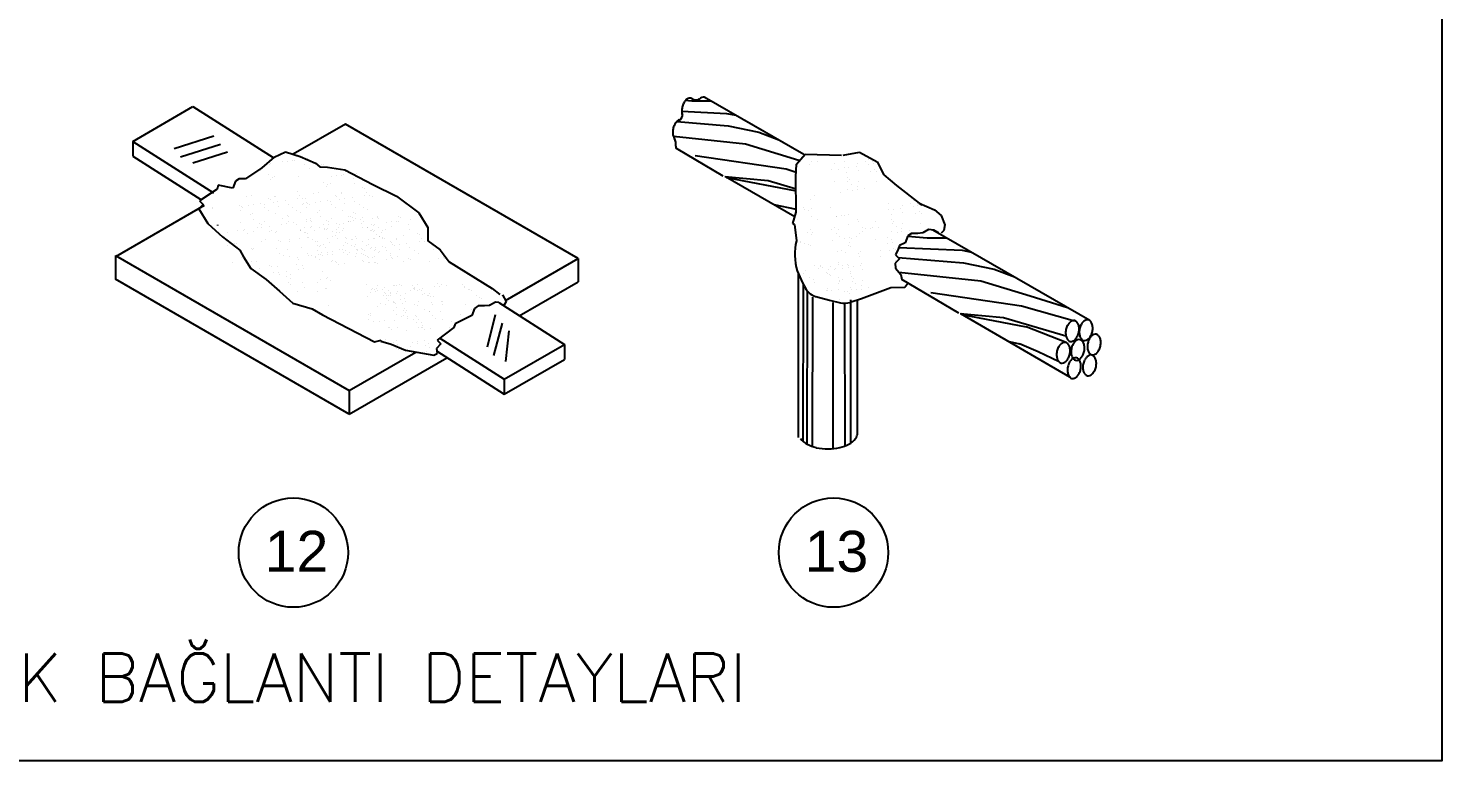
# Model space of a CAD drawing. Header units: millimetres. Extents: x 1852829 to 1882754, y -270850 to -231658.
# Drawn here: x 1858862 to 1859473, y -238717 to -238400 of the extents above; entities that cross this region are included whole.
import ezdxf
from ezdxf.enums import TextEntityAlignment as Align

# ---------------------------------------------------------------- set-up
doc = ezdxf.new("R2010")
doc.units = ezdxf.units.MM
doc.layers.add('DETAYLAR', color=7, linetype='Continuous')
doc.styles.add('ELEKTRIK', font='romanstw.shx', dxfattribs={"height": 0.2})
doc.styles.add('ROMANS', font='arial.ttf', dxfattribs={"width": 0.7})
doc.styles.get("Standard").update_dxf_attribs({"font": 'ARIALN.TTF'})
doc.linetypes.add('DIYAFON-HATTI', pattern='A,12.7,-5.08,["DF",Standard,S=2.54,R=0,X=-2.54,Y=-1.27],-5.08', length=22.86)

# ---------------------------------------------------------------- blocks, each defined once
blk = doc.blocks.new('TD1')
at = {"color": 4, "ltscale": 40}
for p, q in [((-119.1, 446.4), (-75.7, 471.5)), ((-75.7, 471.5), (-17.8, 434.7)), ((364.6, 437), (292.9, 478.2)), ((34.3, 458.9), (-3.5, 437.1)), ((202, 362.1), (34.3, 458.9)), ((364.7, 437), (322.2, 461.4)), ((-119.1, 446.4), (-60.8, 409.3)), ((-119.1, 446.4), (-119.1, 435.7)), ((-17, 435), (-9, 438.8)), ((-9, 438.8), (1.7, 435.6)), ((306.6, 421.4), (272.8, 441.2)), ((393, 436.5), (404.8, 438.7)), ((404.8, 438.7), (417.6, 431.7)), ((-119.1, 435.7), (-69.9, 404.4)), ((-17, 435), (-26.1, 427.3)), ((1.7, 435.6), (12.6, 430.6)), ((12.6, 430.6), (15.8, 428.1)), ((15.8, 428.1), (21.3, 427.7)), ((358.9, 420.9), (359.4, 430)), ((359.4, 430), (365.6, 437.3)), ((365.6, 437.3), (391.7, 436.5)), ((417.6, 431.7), (422.3, 422.4)), ((-42.3, 419.5), (-45, 417.7)), ((-37.7, 419.5), (-42.3, 419.5)), ((-26.1, 427.3), (-37.7, 419.5)), ((21.3, 427.7), (33.7, 426)), ((33.7, 426), (54, 415.3)), ((358.1, 392), (308.1, 420.9)), ((359.1, 395.3), (358.9, 420.9)), ((422.3, 422.4), (431.5, 414.6)), ((-58.3, 412), (-71, 403.6)), ((-57.4, 414.8), (-58.3, 412)), ((-46.9, 412.6), (-57.4, 414.8)), ((-45, 417.7), (-46.9, 412.6)), ((54, 415.3), (71.1, 406.8)), ((431.5, 414.6), (447.8, 401.8)), ((-67.6, 400.2), (-131.5, 363.3)), ((-68.3, 400.9), (-71.5, 397.7)), ((-71.5, 397.7), (-64.9, 387.3)), ((-71, 403.6), (-68.3, 400.9)), ((71.1, 406.8), (87.2, 395)), ((447.8, 401.8), (458.9, 397)), ((447.8, 401.8), (449.8, 400.7)), ((-64.9, 387.3), (-59.4, 382.1)), ((87.2, 395), (93.6, 384.3)), ((356.6, 387.1), (359.1, 395.3)), ((358, 386.5), (356.6, 387.1)), ((458.9, 397), (463.6, 392.9)), ((463.6, 392.9), (466.3, 386.3)), ((-59.4, 382.1), (-54.4, 377.7)), ((-57.9, 386.2), (-58, 385.8)), ((-54.4, 377.7), (-41.9, 368.1)), ((93.6, 384.3), (93.6, 374.7)), ((358, 386.5), (359.3, 374.7)), ((439.5, 378.3), (437.7, 373.3)), ((442.3, 380.1), (439.5, 378.3)), ((446.8, 380.1), (442.3, 380.1)), ((450.5, 380.6), (446.8, 380.1)), ((454.6, 382.9), (450.5, 380.6)), ((458.3, 382.3), (454.6, 382.9)), ((570.7, 317.4), (457.5, 382.4)), ((461.7, 380.4), (458.3, 382.3)), ((465.6, 382.2), (463.6, 380.2)), ((466.3, 386.3), (465.6, 382.2)), ((-41.9, 368.1), (-39.2, 363.2)), ((93.6, 374.7), (102.6, 368.2)), ((102.6, 368.2), (109, 359.7)), ((432.7, 368.7), (430.8, 364.6)), ((433.6, 371.4), (432.7, 368.7)), ((437.7, 373.3), (433.6, 371.4)), ((-131.5, 364.1), (37, 266.8)), ((-131.5, 364.1), (-131.5, 347.1)), ((-39.2, 363.2), (-33.9, 354.7)), ((109, 359.7), (140.1, 340.3)), ((149.7, 331.8), (202, 362.1)), ((202, 362.1), (202, 345.1)), ((433.6, 361.8), (430.4, 358.6)), ((430.4, 358.6), (430.8, 355)), ((430.8, 364.6), (433.6, 361.8)), ((37, 249.9), (-131.5, 347.1)), ((-33.9, 354.7), (-23, 346.9)), ((-23, 346.9), (-13.3, 338.4)), ((359.9, 353.1), (362.8, 346.6)), ((360.9, 232.9), (360.9, 350.9)), ((362.8, 346.6), (365, 342.1)), ((430.8, 355), (434.5, 350.4)), ((434.5, 350.4), (435.2, 346.8)), ((476.3, 322.7), (435.2, 346.8)), ((-13.3, 338.4), (-3.7, 329.8)), ((140.1, 340.3), (145.5, 336)), ((159.5, 320.6), (202, 345.1)), ((406.3, 333.2), (427.4, 341)), ((427.4, 341), (437.5, 341.4)), ((437.5, 341.4), (439.7, 344.1)), ((-3.7, 329.8), (10.2, 325.6)), ((130, 327.8), (127.2, 326)), ((134.6, 327.8), (130, 327.8)), ((138.2, 328.2), (134.6, 327.8)), ((142.3, 330.5), (138.2, 328.2)), ((144.8, 330.2), (142.3, 330.5)), ((144.8, 330.2), (192.1, 299.9)), ((147.5, 335.7), (150.2, 330.9)), ((150.2, 330.9), (148.3, 328)), ((373.2, 334.6), (383.2, 331.9)), ((383.2, 331.9), (391, 330)), ((398.1, 330.4), (406.3, 333.2)), ((403.3, 236.3), (403.4, 332.1)), ((406.3, 333.2), (406.3, 333.2)), ((10.2, 325.6), (17.7, 321.3)), ((17.7, 321.3), (55.2, 301.9)), ((125.4, 320.9), (113.3, 314.9)), ((127.2, 326), (125.4, 320.9)), ((556.4, 276.4), (477.8, 322.2)), ((112.4, 312.2), (100.3, 303.1)), ((113.3, 314.9), (112.4, 312.2)), ((55.2, 301.9), (60, 303.1)), ((60, 303.1), (59.8, 302.3)), ((59.8, 302.3), (67.3, 300.2)), ((67.3, 300.2), (77.5, 295.8)), ((77.5, 295.8), (97.9, 292.3)), ((103, 300.4), (99.8, 297.2)), ((99.8, 297.2), (100.3, 293.5)), ((100.3, 303.1), (103, 300.4)), ((102.3, 304.6), (148.7, 274.9)), ((148.7, 274.9), (192.1, 299.9)), ((192.1, 299.9), (192.1, 289.2)), ((37, 266.8), (85, 294.5)), ((37, 249.9), (107.3, 290.5)), ((97.9, 292.3), (100.3, 293.5)), ((100, 295.4), (148.7, 264.2)), ((148.7, 264.2), (192.1, 289.2)), ((37, 266.8), (37, 249.9)), ((148.7, 274.9), (148.7, 264.2))]:
    blk.add_line(p, q, dxfattribs=at)
at = {"color": 2, "ltscale": 40}
for p, q in [((279.2, 476), (283.9, 475.6)), ((283.9, 475.6), (297.9, 475.6)), ((273.1, 460.7), (310.1, 457.6)), ((276.7, 468.1), (309, 466.6)), ((309, 466.6), (315.8, 465.4)), ((-60.7, 450.1), (-89.2, 441)), ((270.6, 450.1), (322.5, 444.6)), ((310.1, 457.6), (332.1, 453.1)), ((332.1, 453.1), (346.7, 447.5)), ((-55.8, 444.2), (-84.6, 435)), ((-50.8, 438.7), (-75.8, 430.7)), ((322.5, 444.6), (358, 433.9)), ((286.4, 436.2), (351.8, 426.6)), ((358, 433.9), (361.8, 432.7)), ((307.7, 421.1), (338.9, 418.2)), ((308.9, 420.4), (359, 410.7)), ((338.9, 418.2), (359, 412.2)), ((351.8, 426.6), (359.1, 424.1)), ((-46.5, 413.6), (-46.5, 413.5)), ((342.9, 400.8), (359.1, 397.6)), ((439.5, 378.1), (453.6, 376.9)), ((433.1, 369.9), (478.7, 367.9)), ((453.6, 376.9), (467.7, 376.9)), ((467.7, 376.9), (467.9, 376.8)), ((478.7, 367.9), (485.5, 366.6)), ((432.6, 362.8), (479.8, 358.8)), ((479.8, 358.8), (501.8, 354.3)), ((433.1, 352.1), (492.2, 345.9)), ((501.8, 354.3), (516.4, 348.8)), ((364.2, 230.1), (364.3, 342.9)), ((367.1, 228), (367.2, 338)), ((456.1, 337.4), (521.6, 327.9)), ((492.2, 345.9), (527.8, 335.2)), ((371, 226.3), (371.1, 334.1)), ((385.7, 224.9), (385.8, 330.2)), ((394.5, 226.9), (394.2, 330.2)), ((398.4, 228.9), (398.5, 332.1)), ((521.6, 327.9), (559.8, 317.1)), ((527.8, 335.2), (554.7, 326.7)), ((142.2, 321.3), (136.3, 298.2)), ((477.4, 322.4), (508.6, 319.4)), ((478.6, 321.7), (525, 312.7)), ((508.6, 319.4), (553.5, 306.2)), ((147.2, 315.4), (140.9, 292.1)), ((152.1, 309.9), (149.7, 287.8)), ((553.6, 301.4), (525, 312.7)), ((512.7, 302.1), (520, 300.6)), ((533.5, 294.6), (520, 300.6)), ((548.6, 287.5), (533.5, 294.6))]:
    blk.add_line(p, q, dxfattribs=at)
at = {"color": 0, "ltscale": 40}
for p, q in [((-20.6, 429.5), (-20.6, 429.5)), ((-19.9, 430.5), (-19.9, 430.5)), ((-11, 431.7), (-11, 431.7)), ((-7.5, 432.1), (-7.5, 432.1)), ((-3.9, 432.5), (-3.9, 432.5)), ((-2.2, 432.8), (-2.2, 432.8)), ((-2.1, 436.4), (-2.1, 436.4)), ((-0.9, 435.3), (-0.9, 435.3)), ((4.8, 430), (4.8, 430)), ((6.7, 434), (6.7, 434)), ((16.9, 429.6), (16.9, 429.6)), ((18.1, 428.4), (18.1, 428.4)), ((18.8, 429.4), (18.8, 429.4)), ((368.8, 429.9), (368.8, 429.9)), ((370.4, 431.8), (370.4, 431.8)), ((374.4, 431.9), (374.4, 431.9)), ((386.7, 430.3), (386.7, 430.3)), ((393.9, 431.9), (393.9, 431.9)), ((402.5, 428.4), (402.5, 428.4)), ((403.4, 430.3), (403.4, 430.3)), ((409.2, 432), (409.2, 432)), ((411.4, 429.6), (411.4, 429.6)), ((411.6, 433.7), (411.6, 433.7)), ((414.3, 431.9), (414.3, 431.9)), ((414.8, 430.1), (414.8, 430.1)), ((-26.7, 425.2), (-26.7, 425.2)), ((-21.4, 422.4), (-21.4, 422.4)), ((-19.8, 418.9), (-19.8, 418.9)), ((-18.6, 420.6), (-18.6, 420.6)), ((-16.7, 421), (-16.7, 421)), ((0.4, 421.2), (0.4, 421.2)), ((8.4, 426.5), (8.4, 426.5)), ((24.3, 421), (24.3, 421)), ((27.7, 421.5), (27.7, 421.5)), ((31.3, 421.8), (31.3, 421.8)), ((33, 422.2), (33, 422.2)), ((33.1, 425.7), (33.1, 425.7)), ((34.3, 424.6), (34.3, 424.6)), ((40.1, 419.4), (40.1, 419.4)), ((41.9, 423.3), (41.9, 423.3)), ((384.8, 426.1), (384.8, 426.1)), ((389.5, 426.2), (389.5, 426.2)), ((393.7, 427.3), (393.7, 427.3)), ((395.5, 424.2), (395.5, 424.2)), ((396, 420.2), (396, 420.2)), ((397.1, 427.7), (397.1, 427.7)), ((397.2, 419.1), (397.2, 419.1)), ((403.8, 425.6), (403.8, 425.6)), ((412.7, 424.4), (412.7, 424.4)), ((415.8, 426), (415.8, 426)), ((417, 424.9), (417, 424.9)), ((-0.3, 410.1), (-0.3, 410.1)), ((1.4, 407.7), (1.4, 407.7)), ((11, 409), (11, 409)), ((15, 409.3), (15, 409.3)), ((18.7, 417.1), (18.7, 417.1)), ((20.3, 413.6), (20.3, 413.6)), ((21.5, 415.4), (21.5, 415.4)), ((23.4, 415.7), (23.4, 415.7)), ((26.9, 407.6), (26.9, 407.6)), ((31.5, 409), (31.5, 409)), ((31.7, 409.2), (31.7, 409.2)), ((40.6, 416), (40.6, 416)), ((46.6, 413.4), (46.6, 413.4)), ((47.8, 412.3), (47.8, 412.3)), ((49.5, 409.8), (49.5, 409.8)), ((51.4, 407.6), (51.4, 407.6)), ((387.1, 417.7), (387.1, 417.7)), ((390.8, 409.9), (390.8, 409.9)), ((395.9, 411.5), (395.9, 411.5)), ((396.4, 417.2), (396.4, 417.2)), ((399.2, 415.5), (399.2, 415.5)), ((399.8, 411.1), (399.8, 411.1)), ((403, 413.9), (403, 413.9)), ((403.2, 411.5), (403.2, 411.5)), ((403.9, 417.6), (403.9, 417.6)), ((408.5, 412.3), (408.5, 412.3)), ((416.9, 417.3), (416.9, 417.3)), ((-61.8, 398.2), (-61.8, 398.2)), ((-61.7, 398.9), (-61.7, 398.9)), ((-42, 400.3), (-42, 400.3)), ((-41, 399.7), (-41, 399.7)), ((-39.8, 398.6), (-39.8, 398.6)), ((-37.1, 406.9), (-37.1, 406.9)), ((-35.5, 400.4), (-35.5, 400.4)), ((-33.2, 407.1), (-33.2, 407.1)), ((-32, 400.8), (-32, 400.8)), ((-26.7, 401.5), (-26.7, 401.5)), ((-24.3, 401), (-24.3, 401)), ((-24.1, 398.6), (-24.1, 398.6)), ((-21.3, 405.5), (-21.3, 405.5)), ((-20, 404.4), (-20, 404.4)), ((-17.8, 402.7), (-17.8, 402.7)), ((-16.6, 406.9), (-16.6, 406.9)), ((-16.4, 407), (-16.4, 407)), ((-14.4, 403.1), (-14.4, 403.1)), ((-14.3, 399.2), (-14.3, 399.2)), ((-9, 403.8), (-9, 403.8)), ((-7.1, 401.2), (-7.1, 401.2)), ((-3.6, 398.6), (-3.6, 398.6)), ((-0.1, 405), (-0.1, 405)), ((3.3, 405.5), (3.3, 405.5)), ((3.6, 400.7), (3.6, 400.7)), ((3.7, 401.3), (3.7, 401.3)), ((5.4, 404.9), (5.4, 404.9)), ((6.1, 402.5), (6.1, 402.5)), ((6.4, 398.9), (6.4, 398.9)), ((7.1, 401.9), (7.1, 401.9)), ((8.3, 400.8), (8.3, 400.8)), ((12.7, 402.5), (12.7, 402.5)), ((16.1, 402.9), (16.1, 402.9)), ((21.4, 403.6), (21.4, 403.6)), ((23.8, 403.1), (23.8, 403.1)), ((24, 400.7), (24, 400.7)), ((26.8, 398.9), (26.8, 398.9)), ((28.1, 406.5), (28.1, 406.5)), ((30.3, 404.8), (30.3, 404.8)), ((33.7, 405.3), (33.7, 405.3)), ((33.8, 401.3), (33.8, 401.3)), ((39.1, 406), (39.1, 406)), ((41, 403.3), (41, 403.3)), ((44.5, 400.7), (44.5, 400.7)), ((47.2, 399), (47.2, 399)), ((48, 407.1), (48, 407.1)), ((53.5, 407), (53.5, 407)), ((364.5, 399), (364.5, 399)), ((369.6, 404.6), (369.6, 404.6)), ((370.2, 397.8), (370.2, 397.8)), ((372.3, 407.2), (372.3, 407.2)), ((384, 399), (384, 399)), ((426, 401.7), (426, 401.7)), ((429.2, 397.5), (429.2, 397.5)), ((434.6, 398.3), (434.6, 398.3)), ((435.6, 400.1), (435.6, 400.1)), ((441.3, 401.8), (441.3, 401.8)), ((443.5, 399.4), (443.5, 399.4)), ((443.7, 403.5), (443.7, 403.5)), ((446.4, 401.8), (446.4, 401.8)), ((446.9, 399.9), (446.9, 399.9)), ((-41.7, 396.8), (-41.7, 396.8)), ((-41.6, 387.7), (-41.6, 387.7)), ((-34.1, 393.4), (-34.1, 393.4)), ((-32.7, 394.5), (-32.7, 394.5)), ((-31.8, 390.4), (-31.8, 390.4)), ((-27.5, 387.4), (-27.5, 387.4)), ((-23.9, 388.3), (-23.9, 388.3)), ((-21.3, 396.8), (-21.3, 396.8)), ((-16, 394.4), (-16, 394.4)), ((-11.3, 390.5), (-11.3, 390.5)), ((-7.8, 393.2), (-7.8, 393.2)), ((-6.7, 388.5), (-6.7, 388.5)), ((-6.6, 392.1), (-6.6, 392.1)), ((-3, 387.6), (-3, 387.6)), ((-0.9, 396.8), (-0.9, 396.8)), ((1.8, 395), (1.8, 395)), ((5.9, 388.8), (5.9, 388.8)), ((6.5, 389.8), (6.5, 389.8)), ((9.1, 390.5), (9.1, 390.5)), ((9.3, 389.3), (9.3, 389.3)), ((10.1, 388.5), (10.1, 388.5)), ((14, 395.5), (14, 395.5)), ((15.4, 396.6), (15.4, 396.6)), ((16.3, 392.6), (16.3, 392.6)), ((20.6, 389.5), (20.6, 389.5)), ((21.8, 388.4), (21.8, 388.4)), ((24.2, 390.5), (24.2, 390.5)), ((27.5, 387.5), (27.5, 387.5)), ((32.2, 396.5), (32.2, 396.5)), ((33.1, 387.4), (33.1, 387.4)), ((36.4, 388.6), (36.4, 388.6)), ((36.6, 388.3), (36.6, 388.3)), ((36.8, 392.6), (36.8, 392.6)), ((37.8, 392.5), (37.8, 392.5)), ((38.2, 389), (38.2, 389)), ((39.1, 391.6), (39.1, 391.6)), ((39.8, 389.1), (39.8, 389.1)), ((40.3, 395.3), (40.3, 395.3)), ((41.4, 390.7), (41.4, 390.7)), ((41.5, 394.2), (41.5, 394.2)), ((45.1, 389.8), (45.1, 389.8)), ((45.6, 387.4), (45.6, 387.4)), ((46.8, 391.6), (46.8, 391.6)), ((47.2, 389), (47.2, 389)), ((49.9, 397.2), (49.9, 397.2)), ((54, 391), (54, 391)), ((57.2, 392.6), (57.2, 392.6)), ((57.5, 391.4), (57.5, 391.4)), ((58.2, 390.6), (58.2, 390.6)), ((63.8, 387.9), (63.8, 387.9)), ((67.2, 388.3), (67.2, 388.3)), ((70.9, 388.7), (70.9, 388.7)), ((72.6, 389), (72.6, 389)), ((72.7, 392.6), (72.7, 392.6)), ((73.9, 391.5), (73.9, 391.5)), ((81.5, 390.2), (81.5, 390.2)), ((364.9, 397.1), (364.9, 397.1)), ((367.9, 396.4), (367.9, 396.4)), ((370, 392), (370, 392)), ((374.5, 390.4), (374.5, 390.4)), ((387.9, 392.4), (387.9, 392.4)), ((388.1, 392.6), (388.1, 392.6)), ((391.6, 393), (391.6, 393)), ((394, 392.7), (394, 392.7)), ((396.9, 393.7), (396.9, 393.7)), ((403.2, 389.8), (403.2, 389.8)), ((404.4, 388.7), (404.4, 388.7)), ((416, 388.3), (416, 388.3)), ((425.8, 397.1), (425.8, 397.1)), ((427.6, 394), (427.6, 394)), ((428.1, 390), (428.1, 390)), ((429.4, 388.9), (429.4, 388.9)), ((436, 395.4), (436, 395.4)), ((436, 387.4), (436, 387.4)), ((444.8, 394.2), (444.8, 394.2)), ((447.9, 395.8), (447.9, 395.8)), ((449.1, 394.7), (449.1, 394.7)), ((-50.7, 380.4), (-50.7, 380.4)), ((-43.6, 382.3), (-43.6, 382.3)), ((-39.2, 382.1), (-39.2, 382.1)), ((-38.3, 383), (-38.3, 383)), ((-36.4, 380.3), (-36.4, 380.3)), ((-32.3, 381.8), (-32.3, 381.8)), ((-29.4, 384.2), (-29.4, 384.2)), ((-26.3, 386.3), (-26.3, 386.3)), ((-26, 384.6), (-26, 384.6)), ((-20.6, 385.3), (-20.6, 385.3)), ((-20.6, 381.1), (-20.6, 381.1)), ((-18.8, 382.1), (-18.8, 382.1)), ((-16, 380.4), (-16, 380.4)), ((-15.5, 381.8), (-15.5, 381.8)), ((-11.7, 386.5), (-11.7, 386.5)), ((-8.3, 386.9), (-8.3, 386.9)), ((-0.9, 386.8), (-0.9, 386.8)), ((1.7, 382.2), (1.7, 382.2)), ((2.1, 382.7), (2.1, 382.7)), ((2.2, 382.4), (2.2, 382.4)), ((4.4, 380.4), (4.4, 380.4)), ((4.5, 384.4), (4.5, 384.4)), ((5.6, 380.8), (5.6, 380.8)), ((6.9, 379.7), (6.9, 379.7)), ((6.9, 377.2), (6.9, 377.2)), ((7.8, 377.4), (7.8, 377.4)), ((8.9, 384.2), (8.9, 384.2)), ((9.8, 385.1), (9.8, 385.1)), ((11.7, 382.5), (11.7, 382.5)), ((15.8, 384), (15.8, 384)), ((18.7, 386.3), (18.7, 386.3)), ((19.2, 383.5), (19.2, 383.5)), ((19.4, 382.6), (19.4, 382.6)), ((20.6, 382.7), (20.6, 382.7)), ((21.2, 383.8), (21.2, 383.8)), ((22.1, 386.7), (22.1, 386.7)), ((24.7, 377.8), (24.7, 377.8)), ((25, 381.6), (25, 381.6)), ((27.1, 378.4), (27.1, 378.4)), ((27.5, 383.2), (27.5, 383.2)), ((28, 380.4), (28, 380.4)), ((29.3, 384.3), (29.3, 384.3)), ((29.8, 386.4), (29.8, 386.4)), ((29.8, 381), (29.8, 381)), ((32.1, 382.5), (32.1, 382.5)), ((32.6, 383.9), (32.6, 383.9)), ((34, 377.2), (34, 377.2)), ((41.8, 378), (41.8, 378)), ((46.7, 384.1), (46.7, 384.1)), ((49.8, 384.3), (49.8, 384.3)), ((50.3, 384.5), (50.3, 384.5)), ((52.5, 382.5), (52.5, 382.5)), ((53, 386.8), (53, 386.8)), ((53, 382.5), (53, 382.5)), ((53.8, 383), (53.8, 383)), ((54.2, 385.7), (54.2, 385.7)), ((54.4, 381.6), (54.4, 381.6)), ((54.9, 386.7), (54.9, 386.7)), ((55, 381.9), (55, 381.9)), ((56.5, 379.5), (56.5, 379.5)), ((58.3, 384), (58.3, 384)), ((58.6, 378), (58.6, 378)), ((58.8, 377.6), (58.8, 377.6)), ((59.9, 380.5), (59.9, 380.5)), ((60.9, 377.4), (60.9, 377.4)), ((61.1, 382.3), (61.1, 382.3)), ((63, 382.6), (63, 382.6)), ((67.5, 384.7), (67.5, 384.7)), ((76.3, 378.6), (76.3, 378.6)), ((79.6, 386.3), (79.6, 386.3)), ((80.1, 382.8), (80.1, 382.8)), ((86.1, 380.3), (86.1, 380.3)), ((87.4, 379.2), (87.4, 379.2)), ((367.5, 380.5), (367.5, 380.5)), ((369.8, 382.6), (369.8, 382.6)), ((370.4, 379.4), (370.4, 379.4)), ((370.9, 380.9), (370.9, 380.9)), ((384.7, 382.9), (384.7, 382.9)), ((386.6, 384.3), (386.6, 384.3)), ((388.3, 379.8), (388.3, 379.8)), ((389.3, 382.6), (389.3, 382.6)), ((390.4, 377.7), (390.4, 377.7)), ((396.8, 386.2), (396.8, 386.2)), ((402.9, 377.5), (402.9, 377.5)), ((405.1, 379.7), (405.1, 379.7)), ((407, 384.4), (407, 384.4)), ((407.1, 381.5), (407.1, 381.5)), ((408.8, 383.4), (408.8, 383.4)), ((412.7, 383.5), (412.7, 383.5)), ((414.1, 384.1), (414.1, 384.1)), ((418.8, 384.2), (418.8, 384.2)), ((425.1, 377.1), (425.1, 377.1)), ((428.1, 381.3), (428.1, 381.3)), ((428.5, 387), (428.5, 387)), ((431.3, 385.3), (431.3, 385.3)), ((431.9, 380.9), (431.9, 380.9)), ((435.1, 383.7), (435.1, 383.7)), ((435.3, 381.4), (435.3, 381.4)), ((440.6, 382.1), (440.6, 382.1)), ((449, 387.1), (449, 387.1)), ((-51.1, 371.5), (-51.1, 371.5)), ((-45.4, 372.6), (-45.4, 372.6)), ((-44.5, 372.8), (-44.5, 372.8)), ((-33.8, 369.3), (-33.8, 369.3)), ((-32.6, 368.2), (-32.6, 368.2)), ((-31.9, 369.2), (-31.9, 369.2)), ((-26.5, 374), (-26.5, 374)), ((-23.5, 375.7), (-23.5, 375.7)), ((-15.1, 369.1), (-15.1, 369.1)), ((-14.1, 375.1), (-14.1, 375.1)), ((-12.9, 374), (-12.9, 374)), ((-7.2, 368.7), (-7.2, 368.7)), ((-6.3, 375.9), (-6.3, 375.9)), ((-6, 374), (-6, 374)), ((1.2, 376.1), (1.2, 376.1)), ((2.6, 369.7), (2.6, 369.7)), ((10.5, 375.8), (10.5, 375.8)), ((12.6, 374.5), (12.6, 374.5)), ((14.2, 367.8), (14.2, 367.8)), ((14.3, 371.5), (14.3, 371.5)), ((14.4, 374.1), (14.4, 374.1)), ((15.5, 370.4), (15.5, 370.4)), ((16.2, 371.3), (16.2, 371.3)), ((18.7, 372.3), (18.7, 372.3)), ((19.8, 370), (19.8, 370)), ((21.6, 376.1), (21.6, 376.1)), ((22.5, 373.3), (22.5, 373.3)), ((24.7, 367.2), (24.7, 367.2)), ((28.2, 376.5), (28.2, 376.5)), ((29.8, 368.8), (29.8, 368.8)), ((32.3, 368.6), (32.3, 368.6)), ((33, 371.2), (33, 371.2)), ((34.5, 373.6), (34.5, 373.6)), ((34.6, 367.8), (34.6, 367.8)), ((35.2, 376.1), (35.2, 376.1)), ((35.9, 372.7), (35.9, 372.7)), ((38.4, 371.4), (38.4, 371.4)), ((38.9, 375.7), (38.9, 375.7)), ((39.1, 375.9), (39.1, 375.9)), ((40.9, 370.9), (40.9, 370.9)), ((41.7, 372.4), (41.7, 372.4)), ((42.1, 376.2), (42.1, 376.2)), ((42.4, 368.5), (42.4, 368.5)), ((43.2, 367.5), (43.2, 367.5)), ((43.3, 368.2), (43.3, 368.2)), ((45.7, 369.3), (45.7, 369.3)), ((46.7, 368.7), (46.7, 368.7)), ((46.9, 374), (46.9, 374)), ((47.9, 367.6), (47.9, 367.6)), ((49.2, 371.7), (49.2, 371.7)), ((50.6, 375.9), (50.6, 375.9)), ((50.7, 371.9), (50.7, 371.9)), ((52.2, 369.4), (52.2, 369.4)), ((53, 369.7), (53, 369.7)), ((54.5, 376.1), (54.5, 376.1)), ((55.1, 367.9), (55.1, 367.9)), ((55.5, 376.6), (55.5, 376.6)), ((55.6, 369.8), (55.6, 369.8)), ((56.1, 368.4), (56.1, 368.4)), ((59, 367.1), (59, 367.1)), ((60.7, 376.6), (60.7, 376.6)), ((61, 370.5), (61, 370.5)), ((62.5, 376.2), (62.5, 376.2)), ((63.4, 370), (63.4, 370)), ((63.6, 367.6), (63.6, 367.6)), ((66.4, 374.5), (66.4, 374.5)), ((67.6, 373.4), (67.6, 373.4)), ((67.9, 372.1), (67.9, 372.1)), ((69.9, 371.7), (69.9, 371.7)), ((71, 375.9), (71, 375.9)), ((71.3, 376.1), (71.3, 376.1)), ((73.3, 372.2), (73.3, 372.2)), ((73.3, 368.2), (73.3, 368.2)), ((78.6, 372.9), (78.6, 372.9)), ((80.6, 370.2), (80.6, 370.2)), ((84, 367.6), (84, 367.6)), ((87.5, 374), (87.5, 374)), ((89, 376.7), (89, 376.7)), ((91, 374.5), (91, 374.5)), ((93.1, 373.9), (93.1, 373.9)), ((97.4, 368.2), (97.4, 368.2)), ((362.4, 374.3), (362.4, 374.3)), ((362.5, 373.3), (362.5, 373.3)), ((365.2, 372.5), (365.2, 372.5)), ((368.2, 372.4), (368.2, 372.4)), ((369.4, 371.2), (369.4, 371.2)), ((385.3, 375.2), (385.3, 375.2)), ((388.7, 367.1), (388.7, 367.1)), ((391.9, 367.9), (391.9, 367.9)), ((394.2, 376.4), (394.2, 376.4)), ((396.9, 371.7), (396.9, 371.7)), ((397.2, 373.6), (397.2, 373.6)), ((397.6, 376.8), (397.6, 376.8)), ((398.1, 370.6), (398.1, 370.6)), ((399.3, 376.2), (399.3, 376.2)), ((405.5, 367), (405.5, 367)), ((416.4, 375.7), (416.4, 375.7)), ((420.2, 367.9), (420.2, 367.9)), ((424.9, 373), (424.9, 373)), ((426.3, 367.8), (426.3, 367.8)), ((427.9, 375.4), (427.9, 375.4)), ((428.3, 373.5), (428.3, 373.5)), ((429.3, 369.4), (429.3, 369.4)), ((430.5, 368.3), (430.5, 368.3)), ((-47.4, 359.4), (-47.4, 359.4)), ((-40.6, 362.7), (-40.6, 362.7)), ((-37.8, 360.9), (-37.8, 360.9)), ((-33.5, 360), (-33.5, 360)), ((-29.7, 360.1), (-29.7, 360.1)), ((-20.4, 357), (-20.4, 357)), ((-13.5, 365.7), (-13.5, 365.7)), ((-10.7, 363.9), (-10.7, 363.9)), ((-5.9, 363.3), (-5.9, 363.3)), ((-0.7, 357.6), (-0.7, 357.6)), ((-0.6, 362.8), (-0.6, 362.8)), ((0.6, 361.6), (0.6, 361.6)), ((3, 357.1), (3, 357.1)), ((7, 365.7), (7, 365.7)), ((7.3, 364.5), (7.3, 364.5)), ((9.7, 364), (9.7, 364)), ((12.7, 362.9), (12.7, 362.9)), ((12.8, 363.6), (12.8, 363.6)), ((14.9, 365.1), (14.9, 365.1)), ((15.8, 361.6), (15.8, 361.6)), ((16, 364.7), (16, 364.7)), ((17, 366), (17, 366)), ((17.4, 363.8), (17.4, 363.8)), ((21.2, 365.1), (21.2, 365.1)), ((21.4, 366.2), (21.4, 366.2)), ((23.9, 359.6), (23.9, 359.6)), ((25, 360.8), (25, 360.8)), ((25.1, 365.2), (25.1, 365.2)), ((26.9, 359.7), (26.9, 359.7)), ((27.8, 359.1), (27.8, 359.1)), ((29, 358), (29, 358)), ((32.9, 366.3), (32.9, 366.3)), ((33.4, 358.6), (33.4, 358.6)), ((35.9, 365), (35.9, 365)), ((37.4, 366.1), (37.4, 366.1)), ((41.6, 363.5), (41.6, 363.5)), ((42.2, 365.4), (42.2, 365.4)), ((45.9, 365.8), (45.9, 365.8)), ((46.8, 360.4), (46.8, 360.4)), ((47.4, 359.7), (47.4, 359.7)), ((47.5, 364.9), (47.5, 364.9)), ((48.7, 363.8), (48.7, 363.8)), ((49.8, 363.7), (49.8, 363.7)), ((51.1, 359.2), (51.1, 359.2)), ((51.2, 362.8), (51.2, 362.8)), ((51.7, 359.3), (51.7, 359.3)), ((53.6, 362.4), (53.6, 362.4)), ((54.9, 363.5), (54.9, 363.5)), ((55.5, 359), (55.5, 359)), ((55.9, 359.4), (55.9, 359.4)), ((57.7, 358.5), (57.7, 358.5)), ((57.8, 366.1), (57.8, 366.1)), ((64.1, 361.6), (64.1, 361.6)), ((66.4, 365.8), (66.4, 365.8)), ((66.9, 363.8), (66.9, 363.8)), ((67.4, 362.6), (67.4, 362.6)), ((68.3, 362), (68.3, 362)), ((71.7, 363.4), (71.7, 363.4)), ((76.3, 359.5), (76.3, 359.5)), ((79.9, 362.2), (79.9, 362.2)), ((81.1, 361.1), (81.1, 361.1)), ((86.8, 365.9), (86.8, 365.9)), ((94.7, 360), (94.7, 360)), ((101.6, 362), (101.6, 362)), ((104.7, 363.7), (104.7, 363.7)), ((105, 362.5), (105, 362.5)), ((105.7, 361.7), (105.7, 361.7)), ((372.2, 357.2), (372.2, 357.2)), ((376.5, 356.6), (376.5, 356.6)), ((389.7, 358.8), (389.7, 358.8)), ((389.9, 357.8), (389.9, 357.8)), ((392.5, 357.1), (392.5, 357.1)), ((394.6, 366.1), (394.6, 366.1)), ((395.9, 357.5), (395.9, 357.5)), ((396.9, 356.7), (396.9, 356.7)), ((403.8, 365.4), (403.8, 365.4)), ((404.6, 363.5), (404.6, 363.5)), ((405.5, 356.9), (405.5, 356.9)), ((406.5, 358.7), (406.5, 358.7)), ((420, 363.6), (420, 363.6)), ((430.4, 360.7), (430.4, 360.7)), ((-27.8, 354.6), (-27.8, 354.6)), ((-19.1, 355.9), (-19.1, 355.9)), ((-17.3, 351.8), (-17.3, 351.8)), ((-14.7, 356.5), (-14.7, 356.5)), ((-13.9, 352.2), (-13.9, 352.2)), ((-13.4, 350.7), (-13.4, 350.7)), ((-8.5, 352.9), (-8.5, 352.9)), ((-8.2, 349.3), (-8.2, 349.3)), ((-5.4, 350.6), (-5.4, 350.6)), ((-5.4, 347.5), (-5.4, 347.5)), ((0.4, 354.1), (0.4, 354.1)), ((3.8, 354.5), (3.8, 354.5)), ((16.3, 347), (16.3, 347)), ((17.4, 352.7), (17.4, 352.7)), ((20.7, 347.6), (20.7, 347.6)), ((21.4, 348.6), (21.4, 348.6)), ((364.3, 351.1), (364.3, 351.1)), ((365.9, 353.6), (365.9, 353.6)), ((369, 348.3), (369, 348.3)), ((371.8, 346.6), (371.8, 346.6)), ((374.9, 354.7), (374.9, 354.7)), ((376.4, 356.5), (376.4, 356.5)), ((378.3, 355.2), (378.3, 355.2)), ((380.9, 352), (380.9, 352)), ((381.4, 351.3), (381.4, 351.3)), ((382.5, 353.9), (382.5, 353.9)), ((382.9, 350.5), (382.9, 350.5)), ((383.6, 355.9), (383.6, 355.9)), ((384.2, 349.4), (384.2, 349.4)), ((386.5, 354), (386.5, 354)), ((387.8, 354.6), (387.8, 354.6)), ((389.5, 348.4), (389.5, 348.4)), ((392.2, 346.6), (392.2, 346.6)), ((392.5, 354.7), (392.5, 354.7)), ((396.7, 355.8), (396.7, 355.8)), ((398.2, 351.3), (398.2, 351.3)), ((398.6, 352.7), (398.6, 352.7)), ((399.1, 348.7), (399.1, 348.7)), ((400.2, 356.2), (400.2, 356.2)), ((400.3, 347.6), (400.3, 347.6)), ((406.9, 354.1), (406.9, 354.1)), ((-6.9, 344.7), (-6.9, 344.7)), ((-5.7, 343.6), (-5.7, 343.6)), ((0, 338.3), (0, 338.3)), ((3.4, 344.5), (3.4, 344.5)), ((4.6, 341.2), (4.6, 341.2)), ((14.2, 344.9), (14.2, 344.9)), ((14.4, 338.3), (14.4, 338.3)), ((19.9, 340.3), (19.9, 340.3)), ((20.7, 340.7), (20.7, 340.7)), ((23.7, 346.3), (23.7, 346.3)), ((49.2, 343), (49.2, 343)), ((52.5, 337.2), (52.5, 337.2)), ((53.3, 339.9), (53.3, 339.9)), ((53.9, 340.7), (53.9, 340.7)), ((55.2, 339.8), (55.2, 339.8)), ((55.8, 338.2), (55.8, 338.2)), ((56.8, 340.3), (56.8, 340.3)), ((57.2, 338.8), (57.2, 338.8)), ((57.3, 342.2), (57.3, 342.2)), ((61, 339.8), (61, 339.8)), ((62.1, 341), (62.1, 341)), ((62.5, 337.4), (62.5, 337.4)), ((63.4, 336.9), (63.4, 336.9)), ((65.2, 338.7), (65.2, 338.7)), ((66.6, 337.3), (66.6, 337.3)), ((66.6, 337.1), (66.6, 337.1)), ((68.6, 342.7), (68.6, 342.7)), ((69.6, 342.4), (69.6, 342.4)), ((71, 342.2), (71, 342.2)), ((71, 337.1), (71, 337.1)), ((71.9, 338), (71.9, 338)), ((72.9, 343.4), (72.9, 343.4)), ((74.4, 342.7), (74.4, 342.7)), ((77.9, 336.8), (77.9, 336.8)), ((80.8, 339.1), (80.8, 339.1)), ((82.7, 342.4), (82.7, 342.4)), ((83.5, 340.3), (83.5, 340.3)), ((83.9, 341.3), (83.9, 341.3)), ((84, 340.6), (84, 340.6)), ((84.2, 339.6), (84.2, 339.6)), ((86.3, 343.3), (86.3, 343.3)), ((86.5, 339), (86.5, 339)), ((87.7, 339.7), (87.7, 339.7)), ((89, 338.8), (89, 338.8)), ((89.6, 340.3), (89.6, 340.3)), ((91.4, 337.1), (91.4, 337.1)), ((94.7, 336.7), (94.7, 336.7)), ((98.5, 341.5), (98.5, 341.5)), ((100.9, 343.7), (100.9, 343.7)), ((101.9, 341.9), (101.9, 341.9)), ((103.5, 343.5), (103.5, 343.5)), ((107.2, 342.6), (107.2, 342.6)), ((118.6, 343.2), (118.6, 343.2)), ((119.8, 341.3), (119.8, 341.3)), ((120.3, 341.6), (120.3, 341.6)), ((122.6, 339.6), (122.6, 339.6)), ((123.8, 340), (123.8, 340)), ((125, 338.9), (125, 338.9)), ((137.5, 341.8), (137.5, 341.8)), ((372.6, 344.6), (372.6, 344.6)), ((380.9, 338.6), (380.9, 338.6)), ((381.8, 340.2), (381.8, 340.2)), ((381.8, 338.7), (381.8, 338.7)), ((384.3, 339), (384.3, 339)), ((389.7, 339.7), (389.7, 339.7)), ((389.9, 344.2), (389.9, 344.2)), ((390.1, 346.2), (390.1, 346.2)), ((390.3, 345.2), (390.3, 345.2)), ((393.9, 338.4), (393.9, 338.4)), ((396.4, 338.2), (396.4, 338.2)), ((397.6, 337.1), (397.6, 337.1)), ((398.6, 340.9), (398.6, 340.9)), ((399, 340), (399, 340)), ((399.5, 345.7), (399.5, 345.7)), ((402.2, 344), (402.2, 344)), ((402.8, 339.6), (402.8, 339.6)), ((406, 342.4), (406, 342.4)), ((406.2, 340), (406.2, 340)), ((406.9, 346.1), (406.9, 346.1)), ((411.5, 340.8), (411.5, 340.8)), ((22.4, 327.9), (22.4, 327.9)), ((50, 334.4), (50, 334.4)), ((57.1, 327.6), (57.1, 327.6)), ((59.8, 329.8), (59.8, 329.8)), ((61.7, 335.6), (61.7, 335.6)), ((63.3, 328.9), (63.3, 328.9)), ((63.7, 332.8), (63.7, 332.8)), ((64.2, 335.5), (64.2, 335.5)), ((65, 331.7), (65, 331.7)), ((65.2, 335.6), (65.2, 335.6)), ((66.4, 335.6), (66.4, 335.6)), ((69, 330), (69, 330)), ((69.1, 330.7), (69.1, 330.7)), ((69.9, 330.3), (69.9, 330.3)), ((70.5, 329.9), (70.5, 329.9)), ((70.7, 326.4), (70.7, 326.4)), ((73.8, 335.3), (73.8, 335.3)), ((74.1, 332.6), (74.1, 332.6)), ((75.2, 329.3), (75.2, 329.3)), ((76.7, 332.8), (76.7, 332.8)), ((77.2, 331), (77.2, 331)), ((83.7, 329), (83.7, 329)), ((86.5, 328.2), (86.5, 328.2)), ((86.7, 330.7), (86.7, 330.7)), ((89.6, 336.1), (89.6, 336.1)), ((93.3, 335.5), (93.3, 335.5)), ((94.2, 335.4), (94.2, 335.4)), ((95.5, 334.6), (95.5, 334.6)), ((96.1, 330.1), (96.1, 330.1)), ((97.3, 329), (97.3, 329)), ((97.4, 334.4), (97.4, 334.4)), ((103.4, 331.3), (103.4, 331.3)), ((103.9, 330.9), (103.9, 330.9)), ((104.2, 329), (104.2, 329)), ((120.8, 328.9), (120.8, 328.9)), ((128.7, 335), (128.7, 335)), ((130.7, 333.7), (130.7, 333.7)), ((132.6, 333.2), (132.6, 333.2)), ((137.9, 329.1), (137.9, 329.1)), ((146.4, 335.6), (146.4, 335.6)), ((390.7, 332.5), (390.7, 332.5)), ((50.6, 321.8), (50.6, 321.8)), ((51.1, 318.2), (51.1, 318.2)), ((52, 320.9), (52, 320.9)), ((52.5, 322), (52.5, 322)), ((54.2, 316.9), (54.2, 316.9)), ((58.5, 316.7), (58.5, 316.7)), ((62.3, 317.4), (62.3, 317.4)), ((69.1, 324.7), (69.1, 324.7)), ((69.4, 317.4), (69.4, 317.4)), ((71.3, 321.6), (71.3, 321.6)), ((74.3, 320.3), (74.3, 320.3)), ((76.3, 320.6), (76.3, 320.6)), ((76.4, 324.3), (76.4, 324.3)), ((77, 325.6), (77, 325.6)), ((77.6, 323.2), (77.6, 323.2)), ((78.3, 324.2), (78.3, 324.2)), ((79.1, 318.9), (79.1, 318.9)), ((79.2, 320.4), (79.2, 320.4)), ((83.3, 318), (83.3, 318)), ((84.4, 320.8), (84.4, 320.8)), ((85.8, 319.9), (85.8, 319.9)), ((87.2, 318), (87.2, 318)), ((89, 315.8), (89, 315.8)), ((91.4, 325), (91.4, 325)), ((94.5, 323.7), (94.5, 323.7)), ((95.1, 324.1), (95.1, 324.1)), ((96.7, 320.7), (96.7, 320.7)), ((99.5, 318.9), (99.5, 318.9)), ((103, 323.7), (103, 323.7)), ((104.3, 318.2), (104.3, 318.2)), ((110.8, 316.6), (110.8, 316.6)), ((117.5, 321.9), (117.5, 321.9)), ((125.1, 324.9), (125.1, 324.9)), ((65, 312.3), (65, 312.3)), ((65.9, 311.9), (65.9, 311.9)), ((67.3, 311), (67.3, 311)), ((71.6, 312.3), (71.6, 312.3)), ((78.2, 309.8), (78.2, 309.8)), ((85.2, 315.7), (85.2, 315.7)), ((86.8, 312.4), (86.8, 312.4)), ((89, 312.5), (89, 312.5)), ((89.8, 312), (89.8, 312)), ((90.1, 313.4), (90.1, 313.4)), ((91.1, 310.9), (91.1, 310.9)), ((95.5, 311.4), (95.5, 311.4)), ((109.5, 312.6), (109.5, 312.6)), ((59.5, 302.3), (59.5, 302.3)), ((62.8, 303.3), (62.8, 303.3)), ((63.5, 301.8), (63.5, 301.8)), ((68.9, 301.3), (68.9, 301.3)), ((70.9, 297), (70.9, 297)), ((71.3, 303.1), (71.3, 303.1)), ((71.9, 300), (71.9, 300)), ((72.3, 296.1), (72.3, 296.1)), ((81.1, 298.5), (81.1, 298.5)), ((82.6, 301.8), (82.6, 301.8)), ((86, 302.3), (86, 302.3)), ((86.4, 300.7), (86.4, 300.7)), ((91.3, 303), (91.3, 303)), ((91.7, 299.3), (91.7, 299.3)), ((94.4, 300.7), (94.4, 300.7)), ((94.5, 297.6), (94.5, 297.6)), ((82.8, 295.4), (82.8, 295.4)), ((86.4, 293.7), (86.4, 293.7)), ((93, 294.7), (93, 294.7)), ((94.2, 293.6), (94.2, 293.6)), ((111.2, 288.2), (111.2, 288.2))]:
    blk.add_line(p, q, dxfattribs=at)
at = {"color": 4, "ltscale": 4}
blk.add_lwpolyline([(-824.4, 1947.5), (824.4, 1947.5), (824.4, 0), (-824.4, 0)], close=True, dxfattribs=at)
at = {"color": 2, "ltscale": 40}
for centre in [(-3.3, 150), (386, 150)]:
    blk.add_circle(centre, 39.4, dxfattribs=at)
at = {"color": 4, "ltscale": 40}
for centre, radius, start, end in [((289.1, 468.5), 12.4, 167.9131, 182.1715), ((289.1, 468.5), 12.4, 153.6547, 167.9131), ((285.6, 470.3), 8.44, 136.3836, 153.6547), ((283.5, 472.2), 5.64, 111.9385, 136.3836), ((282.5, 474.7), 2.95, 77.9131, 111.9385), ((282.5, 474.7), 2.95, 43.8877, 77.9131), ((286.9, 481.7), 5.38, 236.3695, 298.9052), ((293.3, 472.8), 5.64, 111.9385, 136.3836), ((292.3, 475.3), 2.95, 77.9131, 111.9385), ((292.3, 475.3), 2.95, 43.8877, 77.9131), ((279, 454.6), 8.44, 136.3836, 153.6547), ((277, 456.6), 5.64, 111.9385, 136.3836), ((273.5, 465.1), 3.63, 292.1507, 19.5858), ((285.1, 468.4), 8.44, 182.1715, 199.4426), ((282.5, 452.9), 12.4, 167.9131, 182.1715), ((278.6, 452.7), 8.44, 182.1715, 199.4426), ((282.5, 452.9), 12.4, 153.6547, 167.9131), ((276, 451.8), 5.64, 199.4426, 223.8877), ((262, 443.9), 10.5, 354.6042, 26.2325), ((272.3, 442.3), 1.865e-13, 342.8556, 0), ((274.8, 442.6), 2.42, 172.1921, 215.3029), ((398.1, 364.9), 40, 165.7331, 197.1719), ((376.7, 346.6), 12.5, 201.1389, 253.5291), ((394, 342.8), 13.1, 256.7681, 288.4233), ((560.2, 311.8), 5.64, 111.9385, 136.3836), ((559.2, 314.3), 2.95, 77.9131, 111.9385), ((559.2, 314.3), 2.95, 43.8877, 77.9131), ((557.2, 312.4), 5.64, 19.4426, 43.8877), ((572, 310.5), 8.44, 136.3836, 153.6547), ((570, 312.4), 5.64, 111.9385, 136.3836), ((569, 314.9), 2.95, 77.9131, 111.9385), ((569, 314.9), 2.95, 43.8877, 77.9131), ((567, 313.1), 5.64, 19.4426, 43.8877), ((565.7, 308.1), 12.4, 167.9131, 182.1715), ((561.8, 307.9), 8.44, 182.1715, 199.4426), ((565.7, 308.1), 12.4, 153.6547, 167.9131), ((562.2, 309.8), 8.44, 136.3836, 153.6547), ((554.2, 309.6), 8.44, 316.3836, 333.6547), ((550.7, 311.3), 12.4, 333.6547, 347.9131), ((554.6, 311.5), 8.44, 2.1715, 19.4426), ((550.7, 311.3), 12.4, 347.9131, 2.1715), ((575.5, 308.7), 12.4, 167.9131, 182.1715), ((571.6, 308.6), 8.44, 182.1715, 199.4426), ((575.5, 308.7), 12.4, 153.6547, 167.9131), ((568.9, 307.7), 5.64, 199.4426, 223.8877), ((564, 310.2), 8.44, 316.3836, 333.6547), ((577.9, 300.1), 8.44, 136.3836, 153.6547), ((560.5, 312), 12.4, 333.6547, 347.9131), ((575.8, 302), 5.64, 111.9385, 136.3836), ((564.4, 312.1), 8.44, 2.1715, 19.4426), ((560.5, 312), 12.4, 347.9131, 2.1715), ((574.8, 304.5), 2.95, 77.9131, 111.9385), ((574.8, 304.5), 2.95, 43.8877, 77.9131), ((572.9, 302.6), 5.64, 19.4426, 43.8877), ((559.2, 292.5), 12.4, 153.6547, 167.9131), ((555.7, 294.2), 8.44, 136.3836, 153.6547), ((553.7, 296.1), 5.64, 111.9385, 136.3836), ((552.7, 298.6), 2.95, 77.9131, 111.9385), ((552.7, 298.6), 2.95, 43.8877, 77.9131), ((559.2, 307), 5.64, 199.4426, 223.8877), ((550.7, 296.8), 5.64, 19.4426, 43.8877), ((557.2, 305.1), 2.95, 223.8877, 257.9131), ((548.1, 295.8), 8.44, 2.1715, 19.4426), ((544.2, 295.7), 12.4, 347.9131, 2.1715), ((557.2, 305.1), 2.95, 257.9131, 291.9385), ((569.6, 294.4), 12.4, 167.9131, 182.1715), ((569.6, 294.4), 12.4, 153.6547, 167.9131), ((556.2, 307.6), 5.64, 291.9385, 316.3836), ((566.1, 296.1), 8.44, 136.3836, 153.6547), ((564.1, 298.1), 5.64, 111.9385, 136.3836), ((563.1, 300.6), 2.95, 77.9131, 111.9385), ((563.1, 300.6), 2.95, 43.8877, 77.9131), ((567, 305.8), 2.95, 223.8877, 257.9131), ((561.2, 298.7), 5.64, 19.4426, 43.8877), ((567, 305.8), 2.95, 257.9131, 291.9385), ((558.5, 297.8), 8.44, 2.1715, 19.4426), ((554.6, 297.6), 12.4, 347.9131, 2.1715), ((566, 308.3), 5.64, 291.9385, 316.3836), ((581.4, 298.3), 12.4, 167.9131, 182.1715), ((577.5, 298.2), 8.44, 182.1715, 199.4426), ((581.4, 298.3), 12.4, 153.6547, 167.9131), ((569.8, 299.8), 8.44, 316.3836, 333.6547), ((566.3, 301.5), 12.4, 333.6547, 347.9131), ((570.2, 301.7), 8.44, 2.1715, 19.4426), ((566.3, 301.5), 12.4, 347.9131, 2.1715), ((559.2, 292.5), 12.4, 167.9131, 182.1715), ((555.3, 292.3), 8.44, 182.1715, 199.4426), ((552.6, 291.4), 5.64, 199.4426, 223.8877), ((550.7, 289.5), 2.95, 223.8877, 257.9131), ((550.7, 289.5), 2.95, 257.9131, 291.9385), ((549.7, 292), 5.64, 291.9385, 316.3836), ((547.7, 293.9), 8.44, 316.3836, 333.6547), ((567, 281.4), 12.4, 153.6547, 167.9131), ((544.2, 295.7), 12.4, 333.6547, 347.9131), ((563.5, 283.1), 8.44, 136.3836, 153.6547), ((565.7, 294.3), 8.44, 182.1715, 199.4426), ((561.5, 285.1), 5.64, 111.9385, 136.3836), ((563.1, 293.3), 5.64, 199.4426, 223.8877), ((561.1, 291.5), 2.95, 223.8877, 257.9131), ((560.5, 287.5), 2.95, 77.9131, 111.9385), ((561.1, 291.5), 2.95, 257.9131, 291.9385), ((560.5, 287.5), 2.95, 43.8877, 77.9131), ((560.1, 294), 5.64, 291.9385, 316.3836), ((558.6, 285.7), 5.64, 19.4426, 43.8877), ((555.9, 284.7), 8.44, 2.1715, 19.4426), ((558.1, 295.9), 8.44, 316.3836, 333.6547), ((554.6, 297.6), 12.4, 333.6547, 347.9131), ((578.1, 283.3), 12.4, 167.9131, 182.1715), ((578.1, 283.3), 12.4, 153.6547, 167.9131), ((574.6, 285.1), 8.44, 136.3836, 153.6547), ((572.6, 287), 5.64, 111.9385, 136.3836), ((574.8, 297.2), 5.64, 199.4426, 223.8877), ((571.6, 289.5), 2.95, 77.9131, 111.9385), ((572.9, 295.4), 2.95, 223.8877, 257.9131), ((571.6, 289.5), 2.95, 43.8877, 77.9131), ((572.9, 295.4), 2.95, 257.9131, 291.9385), ((569.6, 287.6), 5.64, 19.4426, 43.8877), ((571.9, 297.9), 5.64, 291.9385, 316.3836), ((567, 286.7), 8.44, 2.1715, 19.4426), ((563.1, 286.6), 12.4, 347.9131, 2.1715), ((567, 281.4), 12.4, 167.9131, 182.1715), ((563.1, 281.2), 8.44, 182.1715, 199.4426), ((560.5, 280.3), 5.64, 199.4426, 223.8877), ((558.5, 278.4), 2.95, 223.8877, 257.9131), ((558.5, 278.4), 2.95, 257.9131, 291.9385), ((557.5, 280.9), 5.64, 291.9385, 316.3836), ((555.5, 282.9), 8.44, 316.3836, 333.6547), ((552, 284.6), 12.4, 333.6547, 347.9131), ((552, 284.6), 12.4, 347.9131, 2.1715), ((574.2, 283.2), 8.44, 182.1715, 199.4426), ((571.6, 282.2), 5.64, 199.4426, 223.8877), ((569.6, 280.4), 2.95, 223.8877, 257.9131), ((569.6, 280.4), 2.95, 257.9131, 291.9385), ((568.6, 282.9), 5.64, 291.9385, 316.3836), ((566.6, 284.8), 8.44, 316.3836, 333.6547), ((563.1, 286.6), 12.4, 333.6547, 347.9131), ((396.7, 236.3), 6.59, 322.9104, 0.1386), ((374.4, 241.5), 15.3, 217.3668, 241.5417), ((379, 250), 24.9, 241.5417, 257.4142), ((382, 263.4), 38.7, 257.4142, 270.1386), ((382, 263.4), 38.7, 270.1386, 282.8631), ((385.1, 250), 24.9, 282.8631, 298.7356), ((389.7, 241.5), 15.3, 298.7356, 322.9104)]:
    blk.add_arc(centre, radius, start, end, dxfattribs=at)
at = {"color": 2, "ltscale": 40}
blk.add_arc((367.5, 236.2), 6.59, 179.9047, 180.1386, dxfattribs=at)
at = {"color": 4, "ltscale": 40, "style": 'ROMANS'}
for s, p in [('12', (-1, 136.2)), ('13', (388.2, 136.2))]:
    blk.add_text(s, height=29.53, dxfattribs=at).set_placement(p, align=Align.CENTER)
at = {"color": 4, "linetype": 'DIYAFON-HATTI', "lineweight": 0, "ltscale": 40, "style": 'ELEKTRIK'}
blk.add_text('TERMOKAYNAK BAĞLANTI DETAYLARI', height=35, dxfattribs=at).set_placement((-500.2, 42.4))

msp = doc.modelspace()

# ---------------------------------------------------------------- block references
at = {"layer": 'DETAYLAR', "transparency": 33554687, "xscale": 0.6000000000000001, "yscale": 0.6000000000000001, "zscale": 0.6000000000000001}
msp.add_blockref('TD1', (1858978.52, -238716.82), dxfattribs=at)

doc.saveas('drawing.dxf')
